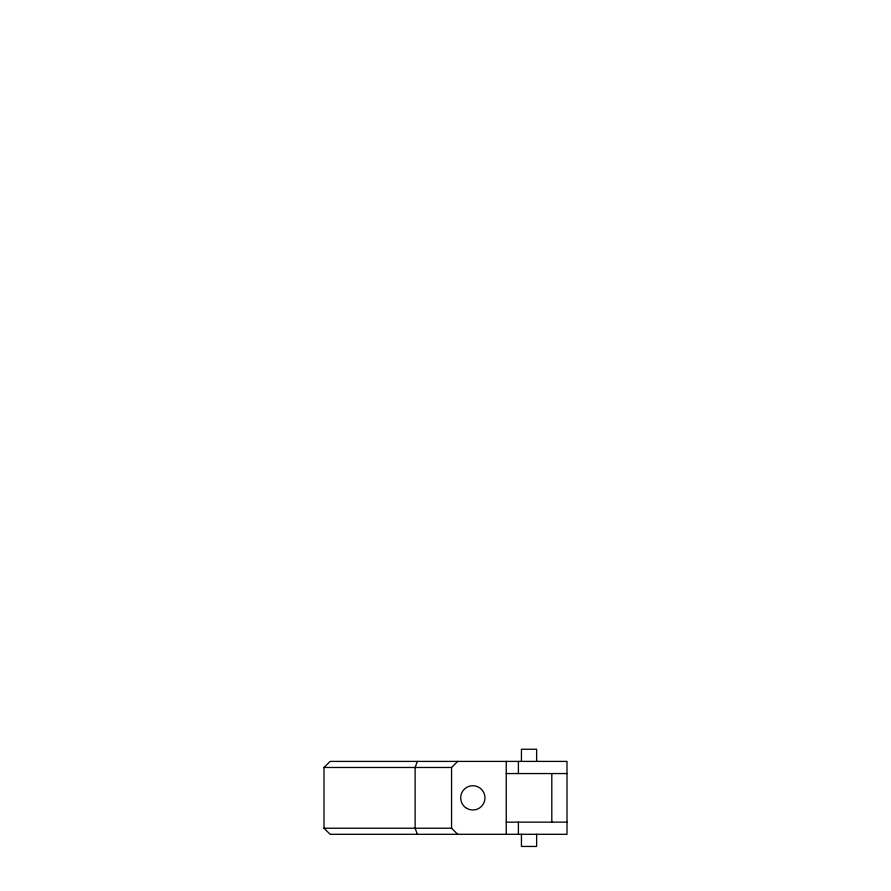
<?xml version="1.0" encoding="UTF-8"?>
<svg xmlns="http://www.w3.org/2000/svg" width="891" height="891" viewBox="0 0 891 891"><rect width="100%" height="100%" fill="white"/><g stroke="black" fill="none" stroke-linecap="round" stroke-linejoin="round"><path stroke-width="1.34" d="M417.356 761.404L415.128 767.474L415.128 828.229L417.356 834.299M324.001 767.474L330.127 761.404L566.999 761.404L566.999 834.299L330.127 834.299L324.001 828.229L324.001 767.474L451.57 767.474L457.651 761.404M506.255 773.555L566.999 773.555M506.255 822.148L566.999 822.148M324.001 828.229L451.57 828.229L457.651 834.299M551.807 773.555L551.807 822.148M536.627 761.404L536.627 749.253L521.435 749.253L521.435 761.404M536.627 834.299L536.627 846.45L521.435 846.45L521.435 834.299M518.395 761.404L518.395 773.555M518.395 822.148L518.395 834.299M506.255 761.404L506.255 834.299M451.57 767.474L451.57 828.229M466.761 808.371A12.151 12.151 0 0 0 484.982 797.846A12.151 12.151 0 0 0 466.761 787.332A12.151 12.151 0 0 0 466.761 808.371"/></g></svg>
